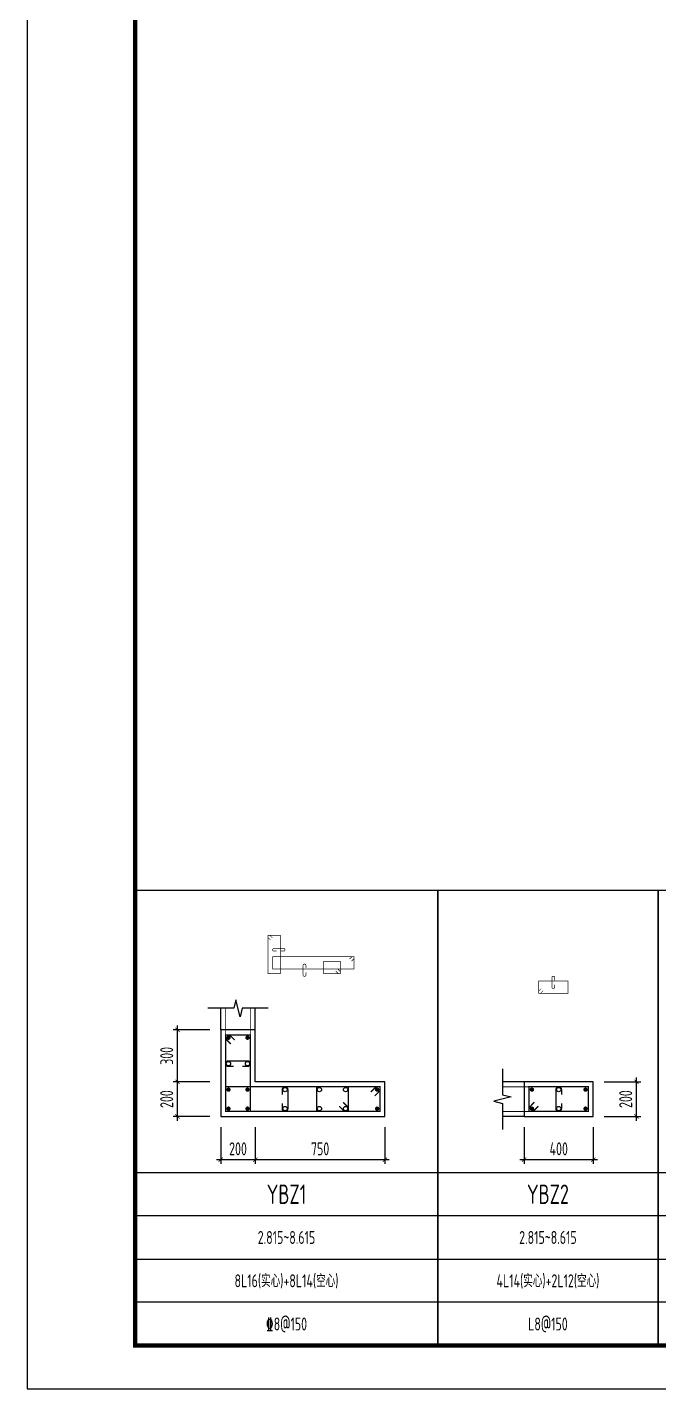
# Model space of a CAD drawing. Extents: x 826826 to 1642106, y -156213 to 399140.
# Drawn here: x 1156965 to 1171581, y 157860 to 189354 of the extents above; entities that cross this region are included whole.
import ezdxf
from ezdxf.enums import TextEntityAlignment as Align

# ---------------------------------------------------------------- set-up
doc = ezdxf.new("R2010")
doc.units = 0
doc.header["$LTSCALE"] = 1000
doc.layers.get('0').update_dxf_attribs({"linetype": 'CONTINUOUS'})
doc.layers.get('DEFPOINTS').update_dxf_attribs({"linetype": 'CONTINUOUS'})
for name, color, linetype in [('-TK', 7, 'CONTINUOUS'), ('COLU_DE_DIM', 3, 'CONTINUOUS'), ('COLU_DE_TH', 7, 'CONTINUOUS'), ('LINK', 6, 'CONTINUOUS'), ('LINK-INDEX', 6, 'CONTINUOUS'), ('REIN', 6, 'CONTINUOUS'), ('TAB', 7, 'CONTINUOUS'), ('TAB_TEXT', 7, 'CONTINUOUS'), ('THIN', 7, 'CONTINUOUS')]:
    doc.layers.add(name, color=color, linetype=linetype)
doc.styles.add('TSSD_DIMENSION', font='Tssdeng.shx', dxfattribs={"width": 0.7, "bigfont": 'tssdchn.shx'})
doc.styles.add('TSSD_REIN', font='tssdeng.shx', dxfattribs={"width": 0.7, "height": 300, "bigfont": 'tssdchn.shx'})
doc.dimstyles.new('TSSD_25_100', dxfattribs={"dimtxt": 300, "dimasz": 100, "dimexe": 100, "dimexo": 250, "dimgap": 100, "dimtad": 1, "dimdec": 0, "dimlfac": 0.25, "dimzin": 0, "dimdsep": 46, "dimtxsty": 'TSSD_DIMENSION', "dimblk": 'ARCHTICK', "dimcen": 0, "dimdle": 100, "dimclrt": 7, "dimadec": 0, "dimazin": 0, "dimtfac": 1, "dimtdec": 0, "dimtix": 1, "dimtmove": 2, "dimatfit": 3, "dimldrblk": 'ARCHTICK', "dimfxl": 0, "dimtolj": 1, "dimtzin": 0, "dimarcsym": 0})

# ---------------------------------------------------------------- blocks, each defined once
blk = doc.blocks.new('_ArchTick')
at = {"color": 0, "linetype": 'ByBlock', "const_width": 0.15}
blk.add_lwpolyline([(-0.5, -0.5), (0.5, 0.5)], dxfattribs=at)
blk = doc.blocks.new('*D506')
at = {"layer": 'COLU_DE_DIM', "color": 0, "lineweight": -2}
for p, q in [((1168465, 163910), (1168465, 163060)), ((1170065, 163910), (1170065, 163060)), ((1168365, 163160), (1170165, 163160))]:
    blk.add_line(p, q, dxfattribs=at)
at = {"layer": 'DEFPOINTS', "color": 0}
for p in [(1168465, 164160), (1170065, 164160), (1170065, 163160)]:
    blk.add_point(p, dxfattribs=at)
at = {"layer": 'COLU_DE_DIM', "color": 0, "lineweight": -2, "xscale": 100, "yscale": 100, "zscale": 100, "rotation": 180}
blk.add_blockref('_ArchTick', (1168465, 163160), dxfattribs=at)
at = {"layer": 'COLU_DE_DIM', "color": 0, "lineweight": -2, "xscale": 100, "yscale": 100, "zscale": 100}
blk.add_blockref('_ArchTick', (1170065, 163160), dxfattribs=at)
at = {"layer": 'COLU_DE_DIM', "color": 7, "insert": (1169265, 163410), "char_height": 300, "attachment_point": 5, "style": 'TSSD_DIMENSION'}
blk.add_mtext('\\A1;400', dxfattribs=at)
blk = doc.blocks.new('*D507')
at = {"layer": 'COLU_DE_DIM', "color": 0, "lineweight": -2}
for p, q in [((1171065, 164060), (1171065, 165060)), ((1170315, 164960), (1171165, 164960)), ((1170315, 164160), (1171165, 164160))]:
    blk.add_line(p, q, dxfattribs=at)
at = {"layer": 'DEFPOINTS', "color": 0}
for p in [(1170065, 164960), (1171065, 164960), (1170065, 164160)]:
    blk.add_point(p, dxfattribs=at)
at = {"layer": 'COLU_DE_DIM', "color": 0, "lineweight": -2, "xscale": 100, "yscale": 100, "zscale": 100}
for p, rotation in [((1171065, 164960), 90), ((1171065, 164160), 270)]:
    blk.add_blockref('_ArchTick', p, dxfattribs=dict(at, rotation=rotation))
at = {"layer": 'COLU_DE_DIM', "color": 7, "insert": (1170815, 164560), "char_height": 300, "attachment_point": 5, "rotation": 90, "style": 'TSSD_DIMENSION'}
blk.add_mtext('\\A1;200', dxfattribs=at)
blk = doc.blocks.new('*D508')
at = {"layer": 'COLU_DE_DIM', "color": 0, "lineweight": -2}
for p, q in [((1161443, 163910), (1161443, 163060)), ((1162243, 163910), (1162243, 163060)), ((1161343, 163160), (1162343, 163160))]:
    blk.add_line(p, q, dxfattribs=at)
at = {"layer": 'DEFPOINTS', "color": 0}
for p in [(1161443, 164160), (1162243, 164160), (1162243, 163160)]:
    blk.add_point(p, dxfattribs=at)
at = {"layer": 'COLU_DE_DIM', "color": 0, "lineweight": -2, "xscale": 100, "yscale": 100, "zscale": 100, "rotation": 180}
blk.add_blockref('_ArchTick', (1161443, 163160), dxfattribs=at)
at = {"layer": 'COLU_DE_DIM', "color": 0, "lineweight": -2, "xscale": 100, "yscale": 100, "zscale": 100}
blk.add_blockref('_ArchTick', (1162243, 163160), dxfattribs=at)
at = {"layer": 'COLU_DE_DIM', "color": 7, "insert": (1161843, 163410), "char_height": 300, "attachment_point": 5, "style": 'TSSD_DIMENSION'}
blk.add_mtext('\\A1;200', dxfattribs=at)
blk = doc.blocks.new('*D509')
at = {"layer": 'COLU_DE_DIM', "color": 0, "lineweight": -2}
for p, q in [((1162243, 163910), (1162243, 163060)), ((1165243, 163910), (1165243, 163060)), ((1162143, 163160), (1165343, 163160))]:
    blk.add_line(p, q, dxfattribs=at)
at = {"layer": 'DEFPOINTS', "color": 0}
for p in [(1162243, 164160), (1165243, 164160), (1165243, 163160)]:
    blk.add_point(p, dxfattribs=at)
at = {"layer": 'COLU_DE_DIM', "color": 0, "lineweight": -2, "xscale": 100, "yscale": 100, "zscale": 100, "rotation": 180}
blk.add_blockref('_ArchTick', (1162243, 163160), dxfattribs=at)
at = {"layer": 'COLU_DE_DIM', "color": 0, "lineweight": -2, "xscale": 100, "yscale": 100, "zscale": 100}
blk.add_blockref('_ArchTick', (1165243, 163160), dxfattribs=at)
at = {"layer": 'COLU_DE_DIM', "color": 7, "insert": (1163743, 163410), "char_height": 300, "attachment_point": 5, "style": 'TSSD_DIMENSION'}
blk.add_mtext('\\A1;750', dxfattribs=at)
blk = doc.blocks.new('*D510')
at = {"layer": 'COLU_DE_DIM', "color": 0, "lineweight": -2}
for p, q in [((1160443, 164060), (1160443, 165060)), ((1161193, 164960), (1160343, 164960)), ((1161193, 164160), (1160343, 164160))]:
    blk.add_line(p, q, dxfattribs=at)
at = {"layer": 'DEFPOINTS', "color": 0}
for p in [(1160443, 164960), (1161443, 164960), (1161443, 164160)]:
    blk.add_point(p, dxfattribs=at)
at = {"layer": 'COLU_DE_DIM', "color": 0, "lineweight": -2, "xscale": 100, "yscale": 100, "zscale": 100}
for p, rotation in [((1160443, 164960), 90), ((1160443, 164160), 270)]:
    blk.add_blockref('_ArchTick', p, dxfattribs=dict(at, rotation=rotation))
at = {"layer": 'COLU_DE_DIM', "color": 7, "insert": (1160193, 164560), "char_height": 300, "attachment_point": 5, "rotation": 90, "style": 'TSSD_DIMENSION'}
blk.add_mtext('\\A1;200', dxfattribs=at)
blk = doc.blocks.new('*D511')
at = {"layer": 'COLU_DE_DIM', "color": 0, "lineweight": -2}
for p, q in [((1161193, 166160), (1160343, 166160)), ((1160443, 164860), (1160443, 166260)), ((1161193, 164960), (1160343, 164960))]:
    blk.add_line(p, q, dxfattribs=at)
at = {"layer": 'DEFPOINTS', "color": 0}
for p in [(1160443, 166160), (1161443, 166160), (1161443, 164960)]:
    blk.add_point(p, dxfattribs=at)
at = {"layer": 'COLU_DE_DIM', "color": 0, "lineweight": -2, "xscale": 100, "yscale": 100, "zscale": 100}
for p, rotation in [((1160443, 166160), 90), ((1160443, 164960), 270)]:
    blk.add_blockref('_ArchTick', p, dxfattribs=dict(at, rotation=rotation))
at = {"layer": 'COLU_DE_DIM', "color": 7, "insert": (1160193, 165560), "char_height": 300, "attachment_point": 5, "rotation": 90, "style": 'TSSD_DIMENSION'}
blk.add_mtext('\\A1;300', dxfattribs=at)
blk = doc.blocks.new('A1')
blk.add_lwpolyline([(0, 59400), (0, 0), (84100, 0), (84100, 59400)], close=True)
at = {"const_width": 100}
blk.add_lwpolyline([(2500, 58400), (2500, 1000), (83100, 1000), (83100, 58400)], close=True, dxfattribs=at)

msp = doc.modelspace()

# ---------------------------------------------------------------- linework, layer by layer
at = {"layer": 'COLU_DE_TH'}
for points in [[(1162242.63, 166159.85), (1161442.63, 166159.85), (1161442.63, 164159.85), (1165242.62, 164159.85), (1165242.62, 164959.85), (1162242.63, 164959.85), (1162242.63, 166159.85)], [(1168464.92, 164959.85), (1168464.92, 164159.85), (1170064.92, 164159.85), (1170064.92, 164959.85), (1168464.92, 164959.85)]]:
    msp.add_lwpolyline(points, close=True, dxfattribs=at)
at = {"layer": 'LINK', "const_width": 30}
for points in [[(1161677.63, 165832.92), (1161557.63, 165952.92), (1161557.63, 166044.85), (1162127.63, 166044.85), (1162127.63, 164274.85), (1161557.63, 164274.85), (1161557.63, 166044.85), (1161649.55, 166044.85), (1161769.55, 165924.85)], [(1164915.7, 164724.85), (1165035.7, 164844.85), (1165127.62, 164844.85), (1165127.62, 164274.85), (1161557.63, 164274.85), (1161557.63, 164844.85), (1165127.62, 164844.85), (1165127.62, 164752.92), (1165007.62, 164632.92)], [(1164276.98, 164486.77), (1164396.98, 164366.77), (1164396.98, 164274.85), (1163660.65, 164274.85), (1163660.65, 164844.85), (1164396.98, 164844.85), (1164396.98, 164274.85), (1164305.06, 164274.85), (1164185.06, 164394.85)], [(1168791.84, 164394.85), (1168671.84, 164274.85), (1168579.92, 164274.85), (1168579.92, 164844.85), (1169949.92, 164844.85), (1169949.92, 164274.85), (1168579.92, 164274.85), (1168579.92, 164366.77), (1168699.92, 164486.77)]]:
    msp.add_lwpolyline(points, dxfattribs=at)
for points in [[(1161942.63, 165314.85), (1162062.63, 165314.85, 1), (1162062.63, 165444.85), (1161622.63, 165444.85, 1), (1161622.63, 165314.85), (1161742.63, 165314.85)], [(1162866.98, 164459.85), (1162866.98, 164339.85, 1), (1162996.98, 164339.85), (1162996.98, 164779.85, 1), (1162866.98, 164779.85), (1162866.98, 164659.85)], [(1169329.92, 164659.85), (1169329.92, 164779.85, 1), (1169199.92, 164779.85), (1169199.92, 164339.85, 1), (1169329.92, 164339.85), (1169329.92, 164459.85)]]:
    msp.add_lwpolyline(points, format="xyb", dxfattribs=at)
at = {"layer": 'LINK-INDEX', "const_width": 15}
for points in [[(1162594.58, 168241.54), (1162534.58, 168301.54), (1162534.58, 168347.5), (1162819.58, 168347.5), (1162819.58, 167462.5), (1162534.58, 167462.5), (1162534.58, 168347.5), (1162580.55, 168347.5), (1162640.55, 168287.5)], [(1164423.62, 167797.5), (1164483.62, 167857.5), (1164529.58, 167857.5), (1164529.58, 167572.5), (1162644.58, 167572.5), (1162644.58, 167857.5), (1164529.58, 167857.5), (1164529.58, 167811.54), (1164469.58, 167751.54)], [(1164149.58, 167568.46), (1164209.58, 167508.46), (1164209.58, 167462.5), (1163824.58, 167462.5), (1163824.58, 167747.5), (1164209.58, 167747.5), (1164209.58, 167462.5), (1164163.62, 167462.5), (1164103.62, 167522.5)], [(1168903.38, 167067.35), (1168843.38, 167007.35), (1168797.42, 167007.35), (1168797.42, 167292.35), (1169482.42, 167292.35), (1169482.42, 167007.35), (1168797.42, 167007.35), (1168797.42, 167053.31), (1168857.42, 167113.31)]]:
    msp.add_lwpolyline(points, dxfattribs=at)
for points in [[(1162837.08, 167982.5), (1162897.08, 167982.5, 1), (1162897.08, 168047.5), (1162677.08, 168047.5, 1), (1162677.08, 167982.5), (1162737.08, 167982.5)], [(1163414.58, 167590), (1163414.58, 167650, 1), (1163349.58, 167650), (1163349.58, 167430, 1), (1163414.58, 167430), (1163414.58, 167490)], [(1169172.42, 167309.85), (1169172.42, 167369.85, 1), (1169107.42, 167369.85), (1169107.42, 167149.85, 1), (1169172.42, 167149.85), (1169172.42, 167209.85)]]:
    msp.add_lwpolyline(points, format="xyb", dxfattribs=at)
at = {"layer": 'LINK-INDEX', "color": 1, "const_width": 20}
for points in [[(1161557.63, 165944.85), (1161557.63, 166659.85)], [(1162127.63, 165944.85), (1162127.63, 166659.85)], [(1168679.92, 164844.85), (1167964.92, 164844.85)], [(1168679.92, 164274.85), (1167964.92, 164274.85)]]:
    msp.add_lwpolyline(points, dxfattribs=at)
at = {"layer": 'REIN', "const_width": 50}
for points in [[(1161597.63, 165979.85, 1), (1161647.63, 165979.85, 1), (1161597.63, 165979.85)], [(1162037.63, 165979.85, 1), (1162087.63, 165979.85, 1), (1162037.63, 165979.85)], [(1161597.63, 164779.85, 1), (1161647.63, 164779.85, 1), (1161597.63, 164779.85)], [(1162037.63, 164779.85, 1), (1162087.63, 164779.85, 1), (1162037.63, 164779.85)], [(1165037.62, 164779.85, 1), (1165087.62, 164779.85, 1), (1165037.62, 164779.85)], [(1168619.92, 164779.85, 1), (1168669.92, 164779.85, 1), (1168619.92, 164779.85)], [(1169859.92, 164779.85, 1), (1169909.92, 164779.85, 1), (1169859.92, 164779.85)], [(1161597.63, 164339.85, 1), (1161647.63, 164339.85, 1), (1161597.63, 164339.85)], [(1162037.63, 164339.85, 1), (1162087.63, 164339.85, 1), (1162037.63, 164339.85)], [(1165037.62, 164339.85, 1), (1165087.62, 164339.85, 1), (1165037.62, 164339.85)], [(1168619.92, 164339.85, 1), (1168669.92, 164339.85, 1), (1168619.92, 164339.85)], [(1169859.92, 164339.85, 1), (1169909.92, 164339.85, 1), (1169859.92, 164339.85)]]:
    msp.add_lwpolyline(points, format="xyb", close=True, dxfattribs=at)
at = {"layer": 'REIN'}
for centre in [(1161622.63, 165379.85), (1162062.63, 165379.85), (1162931.98, 164779.85), (1163725.65, 164779.85), (1164331.98, 164779.85), (1169264.92, 164779.85), (1162931.98, 164339.85), (1163725.65, 164339.85), (1164331.98, 164339.85), (1169264.92, 164339.85)]:
    msp.add_circle(centre, 50, dxfattribs=at)
at = {"layer": 'TAB'}
for points in [[(1159464.92, 169389.4), (1166464.92, 169389.4), (1166464.92, 158859.85), (1159464.92, 158859.85), (1159464.92, 169389.4), (1159464.92, 162859.85), (1166464.92, 162859.85), (1166464.92, 161859.85), (1159464.92, 161859.85), (1159464.92, 160859.85), (1166464.92, 160859.85), (1166464.92, 159859.85), (1159464.92, 159859.85)], [(1166464.92, 169389.4), (1171564.92, 169389.4), (1171564.92, 158859.85), (1166464.92, 158859.85), (1166464.92, 169389.4), (1166464.92, 162859.85), (1171564.92, 162859.85), (1171564.92, 161859.85), (1166464.92, 161859.85), (1166464.92, 160859.85), (1171564.92, 160859.85), (1171564.92, 159859.85), (1166464.92, 159859.85)], [(1171564.92, 169389.4), (1177064.92, 169389.4), (1177064.92, 158859.85), (1171564.92, 158859.85), (1171564.92, 169389.4), (1171564.92, 162859.85), (1177064.92, 162859.85), (1177064.92, 161859.85), (1171564.92, 161859.85), (1171564.92, 160859.85), (1177064.92, 160859.85), (1177064.92, 159859.85), (1171564.92, 159859.85)]]:
    msp.add_lwpolyline(points, dxfattribs=at)
at = {"layer": 'THIN'}
for p, q in [((1161442.63, 166159.85), (1161442.63, 166659.85)), ((1162242.63, 166159.85), (1162242.63, 166659.85)), ((1168464.92, 164959.85), (1167964.92, 164959.85)), ((1168464.92, 164159.85), (1167964.92, 164159.85))]:
    msp.add_line(p, q, dxfattribs=at)
for points in [[(1162542.63, 166659.85), (1161942.63, 166659.85), (1161892.63, 166459.85), (1161792.63, 166859.85), (1161742.63, 166659.85), (1161142.63, 166659.85)], [(1167964.92, 165259.85), (1167964.92, 164659.85), (1168164.92, 164609.85), (1167764.92, 164509.85), (1167964.92, 164459.85), (1167964.92, 163859.85)]]:
    msp.add_lwpolyline(points, dxfattribs=at)

# ---------------------------------------------------------------- block references
at = {"layer": '-TK'}
msp.add_blockref('A1', (1156964.92, 157859.85), dxfattribs=at)

# ---------------------------------------------------------------- texts
at = {"layer": 'TAB_TEXT', "style": 'TSSD_REIN', "width": 0.7}
for s, height, p in [('YBZ1', 450, (1162964.92, 162359.85)), ('YBZ2', 450, (1169014.92, 162359.85)), ('2.815~8.615', 300, (1162964.92, 161359.85)), ('2.815~8.615', 300, (1169014.92, 161359.85)), ('8L16(实心)+8L14(空心)', 300, (1162964.92, 160359.85)), ('%%1328@150', 300, (1162964.92, 159359.85)), ('L8@150', 300, (1169014.92, 159359.85))]:
    msp.add_text(s, height=height, dxfattribs=at).set_placement(p, align=Align.MIDDLE)
at = {"layer": 'TAB_TEXT', "color": 1, "style": 'TSSD_REIN', "width": 0.7}
msp.add_text('4L14(实心)+2L12(空心)', height=300, dxfattribs=at).set_placement((1169014.92, 160359.85), align=Align.MIDDLE)

# ---------------------------------------------------------------- dimensions: what is measured, and where the dimension line sits
at = {"layer": 'COLU_DE_DIM'}
for base, p1, p2, picture, middle in [((1160442.63, 166159.85), (1161442.63, 164959.85), (1161442.63, 166159.85), '*D511', (1160192.63, 165559.85)), ((1160442.63, 164959.85), (1161442.63, 164159.85), (1161442.63, 164959.85), '*D510', (1160192.63, 164559.85)), ((1171064.92, 164959.85), (1170064.92, 164159.85), (1170064.92, 164959.85), '*D507', (1170814.92, 164559.85))]:
    dim = msp.add_linear_dim(base=base, p1=p1, p2=p2, angle=90, dimstyle='TSSD_25_100', dxfattribs=at)
    dim.commit()
    dim.dimension.update_dxf_attribs({"geometry": picture, "text_midpoint": middle})
for base, p1, p2, picture, middle in [((1162242.63, 163159.85), (1161442.63, 164159.85), (1162242.63, 164159.85), '*D508', (1161842.63, 163409.85)), ((1165242.62, 163159.85), (1162242.63, 164159.85), (1165242.62, 164159.85), '*D509', (1163742.62, 163409.85)), ((1170064.92, 163159.85), (1168464.92, 164159.85), (1170064.92, 164159.85), '*D506', (1169264.92, 163409.85))]:
    dim = msp.add_linear_dim(base=base, p1=p1, p2=p2, dimstyle='TSSD_25_100', dxfattribs=at)
    dim.commit()
    dim.dimension.update_dxf_attribs({"geometry": picture, "text_midpoint": middle})

doc.saveas('drawing.dxf')
